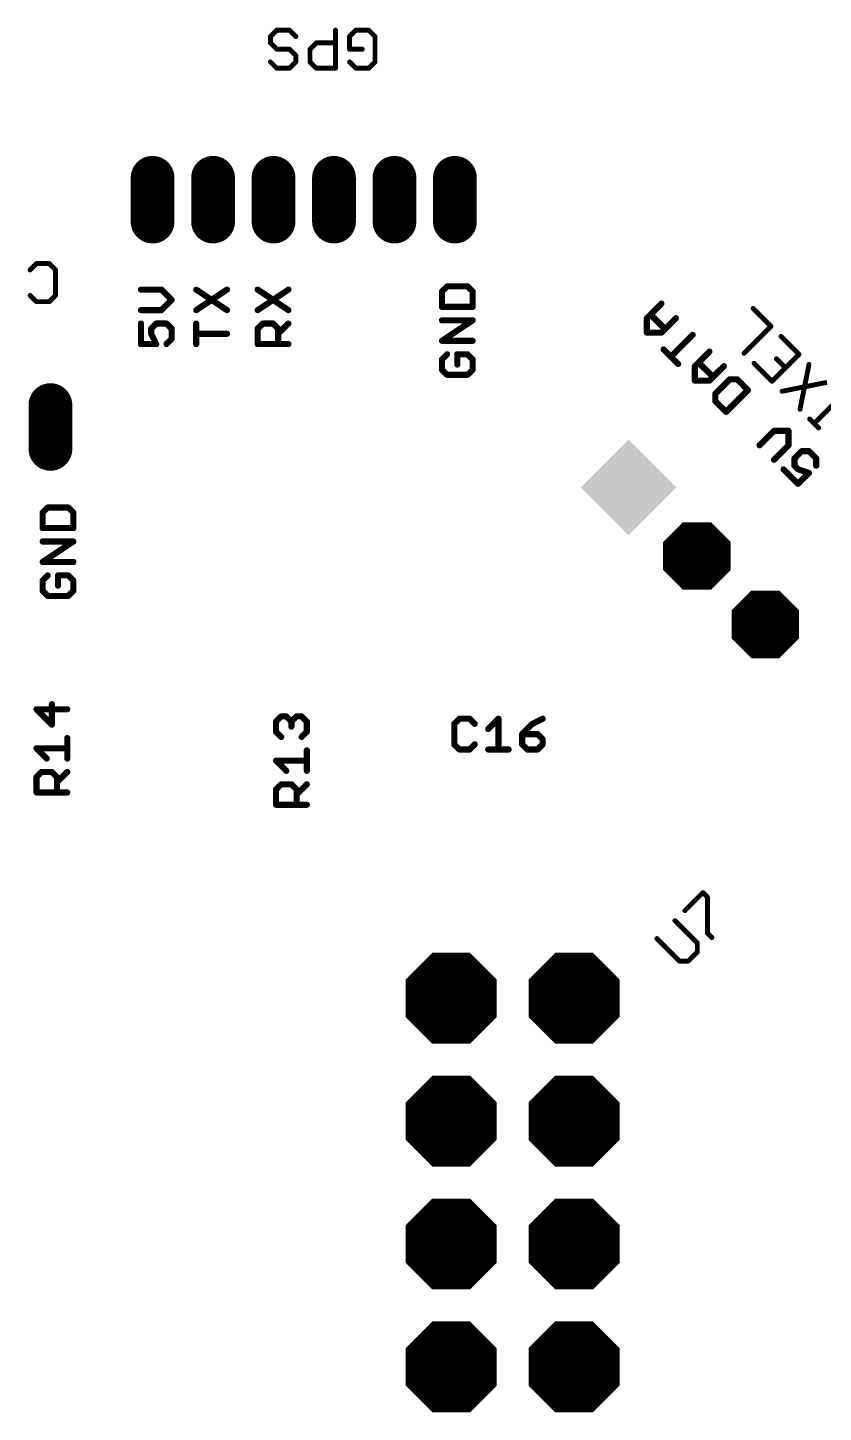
# Model space of a CAD drawing. Extents: x -38.3 to 35.6, y -39 to 39.9.
# Drawn here: x 1.4 to 17.85, y 10.49 to 39.12 of the extents above; entities that cross this region are included whole.
import ezdxf

# ---------------------------------------------------------------- set-up
doc = ezdxf.new("R2010")
doc.units = 0
doc.header["$MEASUREMENT"] = 0
doc.layers.get('0').update_dxf_attribs({"linetype": 'CONTINUOUS'})
doc.layers.add('25', color=253, linetype='CONTINUOUS')

# ---------------------------------------------------------------- blocks, each defined once
blk = doc.blocks.new('SQUAREP')
blk.add_solid([(-0.5, -0.5), (0.5, -0.5), (-0.5, 0.5), (0.5, 0.5)])
blk = doc.blocks.new('OCTAGONP')
at = {"const_width": 0.5}
blk.add_lwpolyline([(-0.25, -0.1036), (-0.25, 0.1036), (-0.1036, 0.25), (0.1036, 0.25), (0.25, 0.1036), (0.25, -0.1036), (0.1036, -0.25), (-0.1036, -0.25), (-0.25, -0.1036), (-0.25, 0.1036)], dxfattribs=at)
blk = doc.blocks.new('LONGP100')
at = {"const_width": 1}
blk.add_lwpolyline([(-0.5, 0), (0.5, 0)], dxfattribs=at)
at = {"const_width": 0.5}
for points in [[(-0.5, 0.25, 1), (-0.5, -0.25)], [(0.5, -0.25, 1), (0.5, 0.25)]]:
    blk.add_lwpolyline(points, format="xyb", dxfattribs=at)

msp = doc.modelspace()

# ---------------------------------------------------------------- linework, layer by layer
at = {"layer": '25'}
for points, const_width in [([(6.4227, 38.9339), (6.554, 39.0652)], 0.1016), ([(6.4227, 38.8025), (6.4227, 38.9339)], 0.1016), ([(6.554, 39.0652), (6.8167, 39.0652)], 0.1016), ([(6.8167, 39.0652), (6.948, 38.9339)], 0.1016), ([(7.7666, 39.0652), (7.7666, 38.2771)], 0.1016), ([(8.1912, 39.0652), (8.0598, 38.9339)], 0.1016), ([(8.0598, 38.9339), (8.0598, 38.6712)], 0.1016), ([(8.4539, 39.0652), (8.1912, 39.0652)], 0.1016), ([(8.5852, 38.9339), (8.4539, 39.0652)], 0.1016), ([(8.5852, 38.4085), (8.5852, 38.9339)], 0.1016), ([(6.554, 38.6712), (6.4227, 38.8025)], 0.1016), ([(6.8167, 38.6712), (6.554, 38.6712)], 0.1016), ([(6.948, 38.5398), (6.8167, 38.6712)], 0.1016), ([(7.2412, 38.6712), (7.3726, 38.8025)], 0.1016), ([(7.2412, 38.4085), (7.2412, 38.6712)], 0.1016), ([(7.3726, 38.8025), (7.7666, 38.8025)], 0.1016), ([(8.0598, 38.6712), (8.3225, 38.6712)], 0.1016), ([(6.4227, 38.4085), (6.554, 38.2771)], 0.1016), ([(6.8167, 38.2771), (6.948, 38.4085)], 0.1016), ([(6.948, 38.4085), (6.948, 38.5398)], 0.1016), ([(7.3726, 38.2771), (7.2412, 38.4085)], 0.1016), ([(8.0598, 38.4085), (8.1912, 38.2771)], 0.1016), ([(8.4539, 38.2771), (8.5852, 38.4085)], 0.1016), ([(6.554, 38.2771), (6.8167, 38.2771)], 0.1016), ([(7.7666, 38.2771), (7.3726, 38.2771)], 0.1016), ([(8.1912, 38.2771), (8.4539, 38.2771)], 0.1016), ([(1.5872, 34.2392), (1.4558, 34.1079)], 0.1016), ([(1.8499, 34.2392), (1.5872, 34.2392)], 0.1016), ([(1.9812, 34.1079), (1.8499, 34.2392)], 0.1016), ([(1.9812, 33.5825), (1.9812, 34.1079)], 0.1016), ([(10.0749, 33.7675), (9.969, 33.6615)], 0.127), ([(10.4986, 33.7675), (10.0749, 33.7675)], 0.127), ([(10.6045, 33.6615), (10.4986, 33.7675)], 0.127), ([(1.4558, 33.5825), (1.5872, 33.4511)], 0.1016), ([(1.5872, 33.4511), (1.8499, 33.4511)], 0.1016), ([(1.8499, 33.4511), (1.9812, 33.5825)], 0.1016), ([(4.1697, 33.7008), (3.746, 33.7008)], 0.127), ([(4.3815, 33.489), (4.1697, 33.7008)], 0.127), ([(4.1697, 33.2771), (4.3815, 33.489)], 0.127), ([(4.889, 33.2771), (5.5245, 33.7008)], 0.127), ([(4.889, 33.7008), (5.5245, 33.2771)], 0.127), ([(6.159, 33.2771), (6.7945, 33.7008)], 0.127), ([(6.159, 33.7008), (6.7945, 33.2771)], 0.127), ([(9.969, 33.6615), (9.969, 33.3438)], 0.127), ([(10.6045, 33.3438), (10.6045, 33.6615)], 0.127), ([(3.746, 33.2771), (4.1697, 33.2771)], 0.127), ([(9.969, 33.3438), (10.6045, 33.3438)], 0.127), ([(14.2056, 33.1114), (14.5052, 33.411)], 0.127), ([(14.5801, 32.8867), (14.2805, 33.1863)], 0.127), ([(16.7703, 32.9418), (16.3988, 33.3133)], 0.1016), ([(3.746, 32.9992), (3.746, 32.5755)], 0.127), ([(3.9578, 32.8933), (4.0637, 32.9992)], 0.127), ([(3.9578, 32.7873), (3.9578, 32.8933)], 0.127), ([(4.0637, 32.9992), (4.2756, 32.9992)], 0.127), ([(4.2756, 32.9992), (4.3815, 32.8933)], 0.127), ([(4.3815, 32.8933), (4.3815, 32.6814)], 0.127), ([(4.889, 32.5755), (4.889, 32.9992)], 0.127), ([(6.159, 32.8933), (6.2649, 32.9992)], 0.127), ([(6.159, 32.5755), (6.159, 32.8933)], 0.127), ([(6.2649, 32.9992), (6.4767, 32.9992)], 0.127), ([(6.4767, 32.9992), (6.5827, 32.8933)], 0.127), ([(6.5827, 32.7873), (6.7945, 32.9992)], 0.127), ([(6.5827, 32.8933), (6.5827, 32.5755)], 0.127), ([(9.969, 32.6421), (10.6045, 33.0658)], 0.127), ([(10.6045, 33.0658), (9.969, 33.0658)], 0.127), ([(14.2056, 32.8118), (14.2056, 33.1114)], 0.127), ([(14.8048, 33.1114), (14.5052, 32.8118)], 0.127), ([(16.2131, 32.3846), (16.7703, 32.9418)], 0.1016), ([(3.746, 32.5755), (4.0637, 32.5755)], 0.127), ([(4.0637, 32.5755), (3.9578, 32.7873)], 0.127), ([(4.3815, 32.6814), (4.2756, 32.5755)], 0.127), ([(5.5245, 32.7873), (4.889, 32.7873)], 0.127), ([(6.7945, 32.5755), (6.159, 32.5755)], 0.127), ([(10.6045, 32.6421), (9.969, 32.6421)], 0.127), ([(14.5052, 32.8118), (14.2056, 32.8118)], 0.127), ([(15.1511, 32.7651), (14.7017, 32.3157)], 0.127), ([(17.3491, 32.363), (16.9776, 32.7345)], 0.1016), ([(10.0749, 32.3642), (9.969, 32.2583)], 0.127), ([(10.4986, 32.3642), (10.2867, 32.3642)], 0.127), ([(10.2867, 32.3642), (10.2867, 32.1523)], 0.127), ([(10.6045, 32.2583), (10.4986, 32.3642)], 0.127), ([(14.8515, 32.1659), (14.5519, 32.4655)], 0.127), ([(15.1979, 32.1191), (15.4975, 32.4187)], 0.127), ([(16.7919, 31.8057), (17.3491, 32.363)], 0.1016), ([(9.969, 32.2583), (9.969, 32.0464)], 0.127), ([(9.969, 32.0464), (10.0749, 31.9405)], 0.127), ([(10.4986, 31.9405), (10.6045, 32.0464)], 0.127), ([(10.6045, 32.0464), (10.6045, 32.2583)], 0.127), ([(15.1979, 31.8195), (15.1979, 32.1191)], 0.127), ([(15.5724, 31.8944), (15.2728, 32.194)], 0.127), ([(15.7971, 32.1191), (15.4975, 31.8195)], 0.127), ([(16.4204, 32.1772), (16.7919, 31.8057)], 0.1016), ([(17.0705, 32.0844), (16.8848, 32.2701)], 0.1016), ([(17.3707, 31.2269), (17.5565, 32.1557)], 0.1016), ([(10.0749, 31.9405), (10.4986, 31.9405)], 0.127), ([(15.4975, 31.8195), (15.1979, 31.8195)], 0.127), ([(15.9187, 31.8477), (15.6191, 31.5481)], 0.127), ([(16.0685, 31.8477), (15.9187, 31.8477)], 0.127), ([(16.2932, 31.623), (16.0685, 31.8477)], 0.127), ([(16.9992, 31.5984), (17.928, 31.7842)], 0.1016), ([(15.6191, 31.5481), (15.6191, 31.3983)], 0.127), ([(15.8438, 31.1736), (16.2932, 31.623)], 0.127), ([(18.221, 31.4912), (17.6637, 30.9339)], 0.1016), ([(15.6191, 31.3983), (15.8438, 31.1736)], 0.127), ([(17.7566, 30.841), (17.5709, 31.0268)], 0.1016), ([(16.8345, 30.7821), (16.5349, 30.4825)], 0.127), ([(17.1341, 30.7821), (16.8345, 30.7821)], 0.127), ([(17.1341, 30.4825), (17.1341, 30.7821)], 0.127), ([(16.8345, 30.1829), (17.1341, 30.4825)], 0.127), ([(17.2557, 30.2111), (17.4055, 30.3609)], 0.127), ([(17.4055, 30.3609), (17.5553, 30.3609)], 0.127), ([(17.5553, 30.3609), (17.7051, 30.2111)], 0.127), ([(17.2557, 30.0613), (17.2557, 30.2111)], 0.127), ([(17.3306, 29.9864), (17.2557, 30.0613)], 0.127), ([(17.7051, 30.2111), (17.7051, 30.0613)], 0.127), ([(17.031, 29.9864), (17.3306, 29.6868)], 0.127), ([(17.5553, 29.9115), (17.3306, 29.9864)], 0.127), ([(17.3306, 29.6868), (17.5553, 29.9115)], 0.127), ([(1.8199, 29.1955), (1.714, 29.0895)], 0.127), ([(2.2436, 29.1955), (1.8199, 29.1955)], 0.127), ([(2.3495, 29.0895), (2.2436, 29.1955)], 0.127), ([(1.714, 29.0895), (1.714, 28.7718)], 0.127), ([(2.3495, 28.7718), (2.3495, 29.0895)], 0.127), ([(1.714, 28.7718), (2.3495, 28.7718)], 0.127), ([(1.714, 28.0701), (2.3495, 28.4938)], 0.127), ([(2.3495, 28.4938), (1.714, 28.4938)], 0.127), ([(2.3495, 28.0701), (1.714, 28.0701)], 0.127), ([(1.8199, 27.7922), (1.714, 27.6863)], 0.127), ([(2.2436, 27.7922), (2.0317, 27.7922)], 0.127), ([(2.0317, 27.7922), (2.0317, 27.5803)], 0.127), ([(2.3495, 27.6863), (2.2436, 27.7922)], 0.127), ([(1.714, 27.6863), (1.714, 27.4744)], 0.127), ([(1.714, 27.4744), (1.8199, 27.3685)], 0.127), ([(2.2436, 27.3685), (2.3495, 27.4744)], 0.127), ([(2.3495, 27.4744), (2.3495, 27.6863)], 0.127), ([(1.8199, 27.3685), (2.2436, 27.3685)], 0.127), ([(1.9047, 24.7078), (1.9047, 25.1315)], 0.127), ([(2.2225, 25.0255), (1.587, 25.0255)], 0.127), ([(1.587, 25.0255), (1.9047, 24.7078)], 0.127), ([(6.54, 24.7715), (6.6459, 24.8775)], 0.127), ([(6.6459, 24.8775), (6.7518, 24.8775)], 0.127), ([(6.7518, 24.8775), (6.8577, 24.7715)], 0.127), ([(6.8577, 24.7715), (6.9637, 24.8775)], 0.127), ([(6.9637, 24.8775), (7.0696, 24.8775)], 0.127), ([(7.0696, 24.8775), (7.1755, 24.7715)], 0.127), ([(6.54, 24.5597), (6.54, 24.7715)], 0.127), ([(6.6459, 24.4538), (6.54, 24.5597)], 0.127), ([(6.8577, 24.7715), (6.8577, 24.6656)], 0.127), ([(7.1755, 24.5597), (7.0696, 24.4538)], 0.127), ([(7.1755, 24.7715), (7.1755, 24.5597)], 0.127), ([(10.3294, 24.829), (10.2235, 24.7231)], 0.127), ([(10.2235, 24.7231), (10.2235, 24.2994)], 0.127), ([(10.5413, 24.829), (10.3294, 24.829)], 0.127), ([(10.6472, 24.7231), (10.5413, 24.829)], 0.127), ([(10.9251, 24.6172), (11.137, 24.829)], 0.127), ([(11.137, 24.829), (11.137, 24.1935)], 0.127), ([(11.8386, 24.7231), (11.6268, 24.5113)], 0.127), ([(12.0505, 24.829), (11.8386, 24.7231)], 0.127), ([(2.2225, 24.0061), (2.2225, 24.4298)], 0.127), ([(10.2235, 24.2994), (10.3294, 24.1935)], 0.127), ([(10.5413, 24.1935), (10.6472, 24.2994)], 0.127), ([(11.6268, 24.5113), (11.6268, 24.2994)], 0.127), ([(11.9445, 24.5113), (11.6268, 24.5113)], 0.127), ([(11.6268, 24.2994), (11.7327, 24.1935)], 0.127), ([(12.0505, 24.4053), (11.9445, 24.5113)], 0.127), ([(11.9445, 24.1935), (12.0505, 24.2994)], 0.127), ([(12.0505, 24.2994), (12.0505, 24.4053)], 0.127), ([(1.7988, 24.0061), (1.587, 24.218)], 0.127), ([(1.587, 24.218), (2.2225, 24.218)], 0.127), ([(7.1755, 23.7521), (7.1755, 24.1758)], 0.127), ([(10.3294, 24.1935), (10.5413, 24.1935)], 0.127), ([(10.9251, 24.1935), (11.3488, 24.1935)], 0.127), ([(11.7327, 24.1935), (11.9445, 24.1935)], 0.127), ([(1.587, 23.6223), (1.6929, 23.7282)], 0.127), ([(1.6929, 23.7282), (1.9047, 23.7282)], 0.127), ([(1.9047, 23.7282), (2.0107, 23.6223)], 0.127), ([(2.0107, 23.5163), (2.2225, 23.7282)], 0.127), ([(6.7518, 23.7521), (6.54, 23.964)], 0.127), ([(6.54, 23.964), (7.1755, 23.964)], 0.127), ([(1.587, 23.3045), (1.587, 23.6223)], 0.127), ([(2.0107, 23.6223), (2.0107, 23.3045)], 0.127), ([(6.54, 23.3683), (6.6459, 23.4742)], 0.127), ([(6.6459, 23.4742), (6.8577, 23.4742)], 0.127), ([(6.8577, 23.4742), (6.9637, 23.3683)], 0.127), ([(6.9637, 23.2623), (7.1755, 23.4742)], 0.127), ([(2.2225, 23.3045), (1.587, 23.3045)], 0.127), ([(6.54, 23.0505), (6.54, 23.3683)], 0.127), ([(6.9637, 23.3683), (6.9637, 23.0505)], 0.127), ([(7.1755, 23.0505), (6.54, 23.0505)], 0.127), ([(14.9918, 20.8629), (15.3633, 21.2344)], 0.1016), ([(15.3633, 21.2344), (15.4562, 21.1415)], 0.1016), ([(15.4562, 21.1415), (15.4562, 20.3985)], 0.1016), ([(15.2489, 20.1912), (14.7845, 20.6555)], 0.1016), ([(14.413, 20.284), (14.8774, 19.8197)], 0.1016), ([(15.4562, 20.3985), (15.5491, 20.3056)], 0.1016), ([(15.0631, 19.8197), (15.2489, 20.0054)], 0.1016), ([(15.2489, 20.0054), (15.2489, 20.1912)], 0.1016), ([(14.8774, 19.8197), (15.0631, 19.8197)], 0.1016)]:
    msp.add_lwpolyline(points, dxfattribs=dict(at, const_width=const_width))
for points, const_width in [([(6.4481, 38.9339, 1), (6.3973, 38.9339)], 0.0508), ([(6.4047, 38.9518, 1), (6.4406, 38.9159)], 0.0508), ([(6.554, 39.0906, 1), (6.554, 39.0398)], 0.0508), ([(6.572, 39.0472, 1), (6.536, 39.0832)], 0.0508), ([(6.8347, 39.0832, 1), (6.7987, 39.0472)], 0.0508), ([(6.8167, 39.0398, 1), (6.8167, 39.0906)], 0.0508), ([(6.9301, 38.9159, 1), (6.966, 38.9518)], 0.0508), ([(7.792, 39.0652, 1), (7.7412, 39.0652)], 0.0508), ([(8.0852, 38.9339, 1), (8.0344, 38.9339)], 0.0508), ([(8.0419, 38.9518, 1), (8.0778, 38.9159)], 0.0508), ([(8.1912, 39.0906, 1), (8.1912, 39.0398)], 0.0508), ([(8.2091, 39.0472, 1), (8.1732, 39.0832)], 0.0508), ([(8.4718, 39.0832, 1), (8.4359, 39.0472)], 0.0508), ([(8.4539, 39.0398, 1), (8.4539, 39.0906)], 0.0508), ([(8.6106, 38.9339, 1), (8.5598, 38.9339)], 0.0508), ([(8.5672, 38.9159, 1), (8.6032, 38.9518)], 0.0508), ([(6.4406, 38.8205, 1), (6.4047, 38.7845)], 0.0508), ([(6.3973, 38.8025, 1), (6.4481, 38.8025)], 0.0508), ([(6.554, 38.6966, 1), (6.554, 38.6458)], 0.0508), ([(6.536, 38.6532, 1), (6.572, 38.6891)], 0.0508), ([(6.8347, 38.6891, 1), (6.7987, 38.6532)], 0.0508), ([(6.8167, 38.6458, 1), (6.8167, 38.6966)], 0.0508), ([(7.2666, 38.6712, 1), (7.2158, 38.6712)], 0.0508), ([(7.2233, 38.6891, 1), (7.2592, 38.6532)], 0.0508), ([(7.3726, 38.8279, 1), (7.3726, 38.7771)], 0.0508), ([(7.3905, 38.7845, 1), (7.3546, 38.8205)], 0.0508), ([(7.7666, 38.7771, 1), (7.7666, 38.8279)], 0.0508), ([(8.0598, 38.6966, 1), (8.0598, 38.6458)], 0.0508), ([(8.0344, 38.6712, 1), (8.0852, 38.6712)], 0.0508), ([(8.3225, 38.6458, 1), (8.3225, 38.6966)], 0.0508), ([(6.4406, 38.4264, 1), (6.4047, 38.3905)], 0.0508), ([(6.9734, 38.5398, 1), (6.9226, 38.5398)], 0.0508), ([(6.9226, 38.4085, 1), (6.9734, 38.4085)], 0.0508), ([(6.9301, 38.5219, 1), (6.966, 38.5578)], 0.0508), ([(6.966, 38.3905, 1), (6.9301, 38.4264)], 0.0508), ([(7.2158, 38.4085, 1), (7.2666, 38.4085)], 0.0508), ([(7.2592, 38.4264, 1), (7.2233, 38.3905)], 0.0508), ([(8.0778, 38.4264, 1), (8.0419, 38.3905)], 0.0508), ([(8.5598, 38.4085, 1), (8.6106, 38.4085)], 0.0508), ([(8.6032, 38.3905, 1), (8.5672, 38.4264)], 0.0508), ([(6.554, 38.3025, 1), (6.554, 38.2517)], 0.0508), ([(6.536, 38.2592, 1), (6.572, 38.2951)], 0.0508), ([(6.7987, 38.2951, 1), (6.8347, 38.2592)], 0.0508), ([(6.8167, 38.2517, 1), (6.8167, 38.3025)], 0.0508), ([(7.3726, 38.3025, 1), (7.3726, 38.2517)], 0.0508), ([(7.3546, 38.2592, 1), (7.3905, 38.2951)], 0.0508), ([(7.7412, 38.2771, 1), (7.792, 38.2771)], 0.0508), ([(7.7666, 38.2517, 1), (7.7666, 38.3025)], 0.0508), ([(8.1912, 38.3025, 1), (8.1912, 38.2517)], 0.0508), ([(8.1732, 38.2592, 1), (8.2091, 38.2951)], 0.0508), ([(8.4359, 38.2951, 1), (8.4718, 38.2592)], 0.0508), ([(8.4539, 38.2517, 1), (8.4539, 38.3025)], 0.0508), ([(1.4379, 34.1258, 1), (1.4738, 34.0899)], 0.0508), ([(1.5872, 34.2646, 1), (1.5872, 34.2138)], 0.0508), ([(1.6051, 34.2212, 1), (1.5692, 34.2572)], 0.0508), ([(1.8678, 34.2572, 1), (1.8319, 34.2212)], 0.0508), ([(1.8499, 34.2138, 1), (1.8499, 34.2646)], 0.0508), ([(2.0066, 34.1079, 1), (1.9558, 34.1079)], 0.0508), ([(1.9632, 34.0899, 1), (1.9992, 34.1258)], 0.0508), ([(10.0749, 33.7992, 1), (10.0749, 33.7357)], 0.0635), ([(10.0973, 33.745, 1), (10.0524, 33.7899)], 0.0635), ([(10.521, 33.7899, 1), (10.4761, 33.745)], 0.0635), ([(10.4986, 33.7357, 1), (10.4986, 33.7992)], 0.0635), ([(1.4738, 33.6004, 1), (1.4379, 33.5645)], 0.0508), ([(1.5872, 33.4765, 1), (1.5872, 33.4257)], 0.0508), ([(1.5692, 33.4332, 1), (1.6051, 33.4691)], 0.0508), ([(1.8319, 33.4691, 1), (1.8678, 33.4332)], 0.0508), ([(1.8499, 33.4257, 1), (1.8499, 33.4765)], 0.0508), ([(1.9558, 33.5825, 1), (2.0066, 33.5825)], 0.0508), ([(1.9992, 33.5645, 1), (1.9632, 33.6004)], 0.0508), ([(3.746, 33.7326, 1), (3.746, 33.6691)], 0.0635), ([(4.1921, 33.7233, 1), (4.1472, 33.6784)], 0.0635), ([(4.1697, 33.6691, 1), (4.1697, 33.7326)], 0.0635), ([(4.404, 33.4665, 1), (4.359, 33.5114)], 0.0635), ([(4.359, 33.4665, 1), (4.404, 33.5114)], 0.0635), ([(4.9066, 33.7272, 1), (4.8713, 33.6744)], 0.0635), ([(5.5421, 33.6744, 1), (5.5069, 33.7272)], 0.0635), ([(6.1766, 33.7272, 1), (6.1413, 33.6744)], 0.0635), ([(6.8121, 33.6744, 1), (6.7769, 33.7272)], 0.0635), ([(10.0007, 33.6615, 1), (9.9372, 33.6615)], 0.0635), ([(9.9465, 33.684, 1), (9.9914, 33.6391)], 0.0635), ([(10.6363, 33.6615, 1), (10.5727, 33.6615)], 0.0635), ([(10.582, 33.6391, 1), (10.627, 33.684)], 0.0635), ([(3.746, 33.3089, 1), (3.746, 33.2454)], 0.0635), ([(4.1472, 33.2996, 1), (4.1921, 33.2547)], 0.0635), ([(4.1697, 33.2454, 1), (4.1697, 33.3089)], 0.0635), ([(4.8713, 33.3036, 1), (4.9066, 33.2507)], 0.0635), ([(5.5069, 33.2507, 1), (5.5421, 33.3036)], 0.0635), ([(6.1413, 33.3036, 1), (6.1766, 33.2507)], 0.0635), ([(6.7769, 33.2507, 1), (6.8121, 33.3036)], 0.0635), ([(9.9372, 33.3438, 1), (10.0007, 33.3438)], 0.0635), ([(9.969, 33.3755, 1), (9.969, 33.312)], 0.0635), ([(10.5727, 33.3438, 1), (10.6363, 33.3438)], 0.0635), ([(10.6045, 33.312, 1), (10.6045, 33.3755)], 0.0635), ([(14.3029, 33.2087, 1), (14.258, 33.1638)], 0.0635), ([(14.5276, 33.3885, 1), (14.4827, 33.4334)], 0.0635), ([(16.4168, 33.3313, 1), (16.3809, 33.2953)], 0.0508), ([(3.7777, 32.9992, 1), (3.7142, 32.9992)], 0.0635), ([(3.9896, 32.8933, 1), (3.9261, 32.8933)], 0.0635), ([(3.9354, 32.9157, 1), (3.9803, 32.8708)], 0.0635), ([(4.0637, 33.0309, 1), (4.0637, 32.9674)], 0.0635), ([(4.0862, 32.9767, 1), (4.0413, 33.0216)], 0.0635), ([(4.298, 33.0216, 1), (4.2531, 32.9767)], 0.0635), ([(4.2756, 32.9674, 1), (4.2756, 33.0309)], 0.0635), ([(4.4132, 32.8933, 1), (4.3498, 32.8933)], 0.0635), ([(4.359, 32.8708, 1), (4.404, 32.9157)], 0.0635), ([(4.9207, 32.9992, 1), (4.8572, 32.9992)], 0.0635), ([(6.1907, 32.8933, 1), (6.1272, 32.8933)], 0.0635), ([(6.1365, 32.9157, 1), (6.1814, 32.8708)], 0.0635), ([(6.2649, 33.0309, 1), (6.2649, 32.9674)], 0.0635), ([(6.2873, 32.9767, 1), (6.2424, 33.0216)], 0.0635), ([(6.4992, 33.0216, 1), (6.4543, 32.9767)], 0.0635), ([(6.4767, 32.9674, 1), (6.4767, 33.0309)], 0.0635), ([(6.6144, 32.8933, 1), (6.5509, 32.8933)], 0.0635), ([(6.5602, 32.8708, 1), (6.6051, 32.9157)], 0.0635), ([(6.817, 32.9767, 1), (6.772, 33.0216)], 0.0635), ([(9.969, 33.0976, 1), (9.969, 33.0341)], 0.0635), ([(10.6221, 33.0394, 1), (10.5869, 33.0922)], 0.0635), ([(10.6045, 33.0341, 1), (10.6045, 33.0976)], 0.0635), ([(14.2373, 33.1114, 1), (14.1738, 33.1114)], 0.0635), ([(14.1831, 33.1338, 1), (14.228, 33.0889)], 0.0635), ([(14.5576, 32.8642, 1), (14.6025, 32.9091)], 0.0635), ([(14.8272, 33.0889, 1), (14.7823, 33.1338)], 0.0635), ([(16.7883, 32.9238, 1), (16.7524, 32.9598)], 0.0508), ([(16.7524, 32.9238, 1), (16.7883, 32.9598)], 0.0508), ([(3.746, 32.6073, 1), (3.746, 32.5437)], 0.0635), ([(3.9862, 32.8015, 1), (3.9294, 32.7731)], 0.0635), ([(3.9261, 32.7873, 1), (3.9896, 32.7873)], 0.0635), ([(4.0637, 32.5437, 1), (4.0637, 32.6073)], 0.0635), ([(4.3498, 32.6814, 1), (4.4132, 32.6814)], 0.0635), ([(4.404, 32.659, 1), (4.359, 32.7039)], 0.0635), ([(4.889, 32.8191, 1), (4.889, 32.7556)], 0.0635), ([(5.5245, 32.7556, 1), (5.5245, 32.8191)], 0.0635), ([(6.159, 32.6073, 1), (6.159, 32.5437)], 0.0635), ([(6.5602, 32.8098, 1), (6.6051, 32.7649)], 0.0635), ([(6.7945, 32.5437, 1), (6.7945, 32.6073)], 0.0635), ([(9.9513, 32.6686, 1), (9.9866, 32.6157)], 0.0635), ([(9.969, 32.6739, 1), (9.969, 32.6104)], 0.0635), ([(10.6045, 32.6104, 1), (10.6045, 32.6739)], 0.0635), ([(14.1738, 32.8118, 1), (14.2373, 32.8118)], 0.0635), ([(14.2056, 32.8435, 1), (14.2056, 32.78)], 0.0635), ([(14.4827, 32.8342, 1), (14.5276, 32.7893)], 0.0635), ([(14.5052, 32.78, 1), (14.5052, 32.8435)], 0.0635), ([(15.1736, 32.7426, 1), (15.1287, 32.7875)], 0.0635), ([(16.9956, 32.7524, 1), (16.9597, 32.7165)], 0.0508), ([(3.7142, 32.5755, 1), (3.7777, 32.5755)], 0.0635), ([(4.0353, 32.5613, 1), (4.0921, 32.5897)], 0.0635), ([(4.2531, 32.598, 1), (4.298, 32.553)], 0.0635), ([(4.8572, 32.5755, 1), (4.9207, 32.5755)], 0.0635), ([(6.1272, 32.5755, 1), (6.1907, 32.5755)], 0.0635), ([(6.5509, 32.5755, 1), (6.6144, 32.5755)], 0.0635), ([(10.0973, 32.3417, 1), (10.0524, 32.3866)], 0.0635), ([(10.2867, 32.3959, 1), (10.2867, 32.3324)], 0.0635), ([(10.3185, 32.3642, 1), (10.255, 32.3642)], 0.0635), ([(10.521, 32.3866, 1), (10.4761, 32.3417)], 0.0635), ([(10.4986, 32.3324, 1), (10.4986, 32.3959)], 0.0635), ([(14.5744, 32.4879, 1), (14.5295, 32.443)], 0.0635), ([(14.6793, 32.3381, 1), (14.7242, 32.2932)], 0.0635), ([(15.5199, 32.3963, 1), (15.475, 32.4412)], 0.0635), ([(16.1951, 32.4025, 1), (16.231, 32.3666)], 0.0508), ([(17.3671, 32.345, 1), (17.3312, 32.3809)], 0.0508), ([(17.3312, 32.345, 1), (17.3671, 32.3809)], 0.0508), ([(10.0007, 32.2583, 1), (9.9372, 32.2583)], 0.0635), ([(9.9372, 32.0464, 1), (10.0007, 32.0464)], 0.0635), ([(9.9465, 32.2807, 1), (9.9914, 32.2358)], 0.0635), ([(9.9914, 32.0689, 1), (9.9465, 32.024)], 0.0635), ([(10.255, 32.1523, 1), (10.3185, 32.1523)], 0.0635), ([(10.6363, 32.2583, 1), (10.5727, 32.2583)], 0.0635), ([(10.5727, 32.0464, 1), (10.6363, 32.0464)], 0.0635), ([(10.582, 32.2358, 1), (10.627, 32.2807)], 0.0635), ([(10.627, 32.024, 1), (10.582, 32.0689)], 0.0635), ([(14.8291, 32.1434, 1), (14.874, 32.1883)], 0.0635), ([(15.2296, 32.1191, 1), (15.1661, 32.1191)], 0.0635), ([(15.1754, 32.1416, 1), (15.2203, 32.0967)], 0.0635), ([(15.2952, 32.2165, 1), (15.2503, 32.1716)], 0.0635), ([(15.8195, 32.0967, 1), (15.7746, 32.1416)], 0.0635), ([(16.4384, 32.1952, 1), (16.4024, 32.1593)], 0.0508), ([(16.9027, 32.2881, 1), (16.8668, 32.2522)], 0.0508), ([(17.0526, 32.0664, 1), (17.0885, 32.1023)], 0.0508), ([(17.5814, 32.1507, 1), (17.5316, 32.1606)], 0.0508), ([(10.0749, 31.9722, 1), (10.0749, 31.9088)], 0.0635), ([(10.0524, 31.918, 1), (10.0973, 31.963)], 0.0635), ([(10.4761, 31.963, 1), (10.521, 31.918)], 0.0635), ([(10.4986, 31.9088, 1), (10.4986, 31.9722)], 0.0635), ([(15.1979, 31.8513, 1), (15.1979, 31.7878)], 0.0635), ([(15.1661, 31.8195, 1), (15.2296, 31.8195)], 0.0635), ([(15.475, 31.842, 1), (15.5199, 31.7971)], 0.0635), ([(15.4975, 31.7878, 1), (15.4975, 31.8513)], 0.0635), ([(15.5499, 31.872, 1), (15.5948, 31.9169)], 0.0635), ([(15.9187, 31.8794, 1), (15.9187, 31.8159)], 0.0635), ([(15.9411, 31.8252, 1), (15.8962, 31.8701)], 0.0635), ([(16.0909, 31.8701, 1), (16.046, 31.8252)], 0.0635), ([(16.0685, 31.8159, 1), (16.0685, 31.8794)], 0.0635), ([(16.7739, 31.8237, 1), (16.8099, 31.7878)], 0.0508), ([(16.7739, 31.7878, 1), (16.8099, 31.8237)], 0.0508), ([(15.5966, 31.5705, 1), (15.6416, 31.5256)], 0.0635), ([(15.6509, 31.5481, 1), (15.5874, 31.5481)], 0.0635), ([(16.3156, 31.6005, 1), (16.2707, 31.6454)], 0.0635), ([(16.2707, 31.6005, 1), (16.3156, 31.6454)], 0.0635), ([(16.9942, 31.6233, 1), (17.0042, 31.5735)], 0.0508), ([(15.6416, 31.4207, 1), (15.5966, 31.3758)], 0.0635), ([(15.5874, 31.3983, 1), (15.6509, 31.3983)], 0.0635), ([(15.8213, 31.1961, 1), (15.8662, 31.1511)], 0.0635), ([(15.8213, 31.1511, 1), (15.8662, 31.1961)], 0.0635), ([(17.3458, 31.2319, 1), (17.3956, 31.2219)], 0.0508), ([(17.5888, 31.0447, 1), (17.5529, 31.0088)], 0.0508), ([(17.6458, 30.9519, 1), (17.6817, 30.9159)], 0.0508), ([(16.8345, 30.8139, 1), (16.8345, 30.7504)], 0.0635), ([(16.8569, 30.7597, 1), (16.812, 30.8046)], 0.0635), ([(17.1658, 30.7821, 1), (17.1023, 30.7821)], 0.0635), ([(17.1341, 30.7504, 1), (17.1341, 30.8139)], 0.0635), ([(17.7386, 30.8231, 1), (17.7746, 30.859)], 0.0508), ([(16.5124, 30.505, 1), (16.5573, 30.4601)], 0.0635), ([(17.1023, 30.4825, 1), (17.1658, 30.4825)], 0.0635), ([(17.1565, 30.4601, 1), (17.1116, 30.505)], 0.0635), ([(17.4055, 30.3926, 1), (17.4055, 30.3291)], 0.0635), ([(17.4279, 30.3384, 1), (17.383, 30.3833)], 0.0635), ([(17.5777, 30.3833, 1), (17.5328, 30.3384)], 0.0635), ([(17.5553, 30.3291, 1), (17.5553, 30.3926)], 0.0635), ([(16.812, 30.2054, 1), (16.8569, 30.1605)], 0.0635), ([(17.2874, 30.2111, 1), (17.224, 30.2111)], 0.0635), ([(17.2332, 30.2335, 1), (17.2782, 30.1886)], 0.0635), ([(17.2782, 30.0837, 1), (17.2332, 30.0388)], 0.0635), ([(17.224, 30.0613, 1), (17.2874, 30.0613)], 0.0635), ([(17.7368, 30.2111, 1), (17.6733, 30.2111)], 0.0635), ([(17.6733, 30.0613, 1), (17.7368, 30.0613)], 0.0635), ([(17.6826, 30.1886, 1), (17.7275, 30.2335)], 0.0635), ([(17.0535, 30.0088, 1), (17.0085, 29.9639)], 0.0635), ([(17.3406, 30.0165, 1), (17.3206, 29.9563)], 0.0635), ([(17.3081, 29.9639, 1), (17.353, 30.0088)], 0.0635), ([(17.5777, 29.889, 1), (17.5328, 29.9339)], 0.0635), ([(17.5453, 29.8814, 1), (17.5653, 29.9416)], 0.0635), ([(17.3081, 29.7092, 1), (17.353, 29.6643)], 0.0635), ([(17.3081, 29.6643, 1), (17.353, 29.7092)], 0.0635), ([(1.8199, 29.2272, 1), (1.8199, 29.1637)], 0.0635), ([(1.8423, 29.173, 1), (1.7974, 29.2179)], 0.0635), ([(2.266, 29.2179, 1), (2.2211, 29.173)], 0.0635), ([(2.2436, 29.1637, 1), (2.2436, 29.2272)], 0.0635), ([(1.7457, 29.0895, 1), (1.6822, 29.0895)], 0.0635), ([(1.6915, 29.112, 1), (1.7364, 29.0671)], 0.0635), ([(2.3813, 29.0895, 1), (2.3177, 29.0895)], 0.0635), ([(2.327, 29.0671, 1), (2.372, 29.112)], 0.0635), ([(1.6822, 28.7718, 1), (1.7457, 28.7718)], 0.0635), ([(1.714, 28.8035, 1), (1.714, 28.74)], 0.0635), ([(2.3177, 28.7718, 1), (2.3813, 28.7718)], 0.0635), ([(2.3495, 28.74, 1), (2.3495, 28.8035)], 0.0635), ([(1.714, 28.5256, 1), (1.714, 28.4621)], 0.0635), ([(2.3671, 28.4674, 1), (2.3319, 28.5202)], 0.0635), ([(2.3495, 28.4621, 1), (2.3495, 28.5256)], 0.0635), ([(1.6963, 28.0966, 1), (1.7316, 28.0437)], 0.0635), ([(1.714, 28.1019, 1), (1.714, 28.0384)], 0.0635), ([(2.3495, 28.0384, 1), (2.3495, 28.1019)], 0.0635), ([(1.8423, 27.7697, 1), (1.7974, 27.8146)], 0.0635), ([(2.0635, 27.7922, 1), (2, 27.7922)], 0.0635), ([(2.0317, 27.8239, 1), (2.0317, 27.7604)], 0.0635), ([(2.266, 27.8146, 1), (2.2211, 27.7697)], 0.0635), ([(2.2436, 27.7604, 1), (2.2436, 27.8239)], 0.0635), ([(1.7457, 27.6863, 1), (1.6822, 27.6863)], 0.0635), ([(1.6822, 27.4744, 1), (1.7457, 27.4744)], 0.0635), ([(1.6915, 27.7087, 1), (1.7364, 27.6638)], 0.0635), ([(1.7364, 27.4969, 1), (1.6915, 27.452)], 0.0635), ([(2, 27.5803, 1), (2.0635, 27.5803)], 0.0635), ([(2.3813, 27.6863, 1), (2.3177, 27.6863)], 0.0635), ([(2.3177, 27.4744, 1), (2.3813, 27.4744)], 0.0635), ([(2.327, 27.6638, 1), (2.372, 27.7087)], 0.0635), ([(2.372, 27.452, 1), (2.327, 27.4969)], 0.0635), ([(1.8199, 27.4002, 1), (1.8199, 27.3368)], 0.0635), ([(1.7974, 27.346, 1), (1.8423, 27.391)], 0.0635), ([(2.2211, 27.391, 1), (2.266, 27.346)], 0.0635), ([(2.2436, 27.3368, 1), (2.2436, 27.4002)], 0.0635), ([(1.9365, 25.1315, 1), (1.873, 25.1315)], 0.0635), ([(1.587, 25.0573, 1), (1.587, 24.9938)], 0.0635), ([(1.6094, 25.048, 1), (1.5645, 25.0031)], 0.0635), ([(2.2225, 24.9938, 1), (2.2225, 25.0573)], 0.0635), ([(6.6459, 24.9092, 1), (6.6459, 24.8457)], 0.0635), ([(6.6683, 24.855, 1), (6.6234, 24.8999)], 0.0635), ([(6.7743, 24.8999, 1), (6.7294, 24.855)], 0.0635), ([(6.7518, 24.8457, 1), (6.7518, 24.9092)], 0.0635), ([(6.9637, 24.9092, 1), (6.9637, 24.8457)], 0.0635), ([(6.9861, 24.855, 1), (6.9412, 24.8999)], 0.0635), ([(7.092, 24.8999, 1), (7.0471, 24.855)], 0.0635), ([(7.0696, 24.8457, 1), (7.0696, 24.9092)], 0.0635), ([(1.873, 24.7078, 1), (1.9365, 24.7078)], 0.0635), ([(1.8823, 24.6853, 1), (1.9272, 24.7302)], 0.0635), ([(6.5717, 24.7715, 1), (6.5082, 24.7715)], 0.0635), ([(6.5175, 24.794, 1), (6.5624, 24.7491)], 0.0635), ([(6.5624, 24.5821, 1), (6.5175, 24.5372)], 0.0635), ([(6.8895, 24.7715, 1), (6.826, 24.7715)], 0.0635), ([(6.826, 24.6656, 1), (6.8895, 24.6656)], 0.0635), ([(6.8353, 24.794, 1), (6.8802, 24.7491)], 0.0635), ([(6.8353, 24.7491, 1), (6.8802, 24.794)], 0.0635), ([(7.2073, 24.7715, 1), (7.1438, 24.7715)], 0.0635), ([(7.153, 24.7491, 1), (7.198, 24.794)], 0.0635), ([(7.198, 24.5372, 1), (7.153, 24.5821)], 0.0635), ([(10.2553, 24.7231, 1), (10.1918, 24.7231)], 0.0635), ([(10.201, 24.7456, 1), (10.246, 24.7007)], 0.0635), ([(10.3294, 24.8608, 1), (10.3294, 24.7973)], 0.0635), ([(10.3519, 24.8066, 1), (10.307, 24.8515)], 0.0635), ([(10.5637, 24.8515, 1), (10.5188, 24.8066)], 0.0635), ([(10.5413, 24.7973, 1), (10.5413, 24.8608)], 0.0635), ([(10.6247, 24.7007, 1), (10.6696, 24.7456)], 0.0635), ([(10.9027, 24.6396, 1), (10.9476, 24.5947)], 0.0635), ([(11.1687, 24.829, 1), (11.1052, 24.829)], 0.0635), ([(11.1594, 24.8066, 1), (11.1145, 24.8515)], 0.0635), ([(11.8244, 24.7515, 1), (11.8528, 24.6947)], 0.0635), ([(11.8611, 24.7007, 1), (11.8162, 24.7456)], 0.0635), ([(12.0647, 24.8006, 1), (12.0363, 24.8574)], 0.0635), ([(2.2543, 24.4298, 1), (2.1907, 24.4298)], 0.0635), ([(6.5082, 24.5597, 1), (6.5717, 24.5597)], 0.0635), ([(6.6234, 24.4313, 1), (6.6683, 24.4762)], 0.0635), ([(7.0471, 24.4762, 1), (7.092, 24.4313)], 0.0635), ([(7.1438, 24.5597, 1), (7.2073, 24.5597)], 0.0635), ([(10.246, 24.3219, 1), (10.201, 24.277)], 0.0635), ([(10.6696, 24.277, 1), (10.6247, 24.3219)], 0.0635), ([(11.6585, 24.5113, 1), (11.595, 24.5113)], 0.0635), ([(11.6268, 24.543, 1), (11.6268, 24.4795)], 0.0635), ([(11.6043, 24.5337, 1), (11.6492, 24.4888)], 0.0635), ([(11.6492, 24.3219, 1), (11.6043, 24.277)], 0.0635), ([(11.967, 24.5337, 1), (11.9221, 24.4888)], 0.0635), ([(11.9445, 24.4795, 1), (11.9445, 24.543)], 0.0635), ([(12.0822, 24.4053, 1), (12.0187, 24.4053)], 0.0635), ([(12.028, 24.3829, 1), (12.0729, 24.4278)], 0.0635), ([(12.0729, 24.277, 1), (12.028, 24.3219)], 0.0635), ([(1.587, 24.2497, 1), (1.587, 24.1862)], 0.0635), ([(1.6094, 24.2404, 1), (1.5645, 24.1955)], 0.0635), ([(1.7764, 23.9837, 1), (1.8213, 24.0286)], 0.0635), ([(2.2225, 24.1862, 1), (2.2225, 24.2497)], 0.0635), ([(7.2073, 24.1758, 1), (7.1438, 24.1758)], 0.0635), ([(10.1918, 24.2994, 1), (10.2553, 24.2994)], 0.0635), ([(10.3294, 24.2252, 1), (10.3294, 24.1618)], 0.0635), ([(10.307, 24.171, 1), (10.3519, 24.216)], 0.0635), ([(10.5188, 24.216, 1), (10.5637, 24.171)], 0.0635), ([(10.5413, 24.1618, 1), (10.5413, 24.2252)], 0.0635), ([(10.9251, 24.2252, 1), (10.9251, 24.1618)], 0.0635), ([(11.1052, 24.1935, 1), (11.1687, 24.1935)], 0.0635), ([(11.3488, 24.1618, 1), (11.3488, 24.2252)], 0.0635), ([(11.595, 24.2994, 1), (11.6585, 24.2994)], 0.0635), ([(11.7327, 24.2252, 1), (11.7327, 24.1618)], 0.0635), ([(11.7102, 24.171, 1), (11.7551, 24.216)], 0.0635), ([(11.9221, 24.216, 1), (11.967, 24.171)], 0.0635), ([(11.9445, 24.1618, 1), (11.9445, 24.2252)], 0.0635), ([(12.0187, 24.2994, 1), (12.0822, 24.2994)], 0.0635), ([(1.6929, 23.7599, 1), (1.6929, 23.6964)], 0.0635), ([(1.7153, 23.7057, 1), (1.6704, 23.7506)], 0.0635), ([(1.9272, 23.7506, 1), (1.8823, 23.7057)], 0.0635), ([(1.9047, 23.6964, 1), (1.9047, 23.7599)], 0.0635), ([(2.1907, 24.0061, 1), (2.2543, 24.0061)], 0.0635), ([(2.245, 23.7057, 1), (2.2, 23.7506)], 0.0635), ([(6.5624, 23.9864, 1), (6.5175, 23.9415)], 0.0635), ([(6.54, 23.9957, 1), (6.54, 23.9322)], 0.0635), ([(6.7294, 23.7297, 1), (6.7743, 23.7746)], 0.0635), ([(7.1438, 23.7521, 1), (7.2073, 23.7521)], 0.0635), ([(7.1755, 23.9322, 1), (7.1755, 23.9957)], 0.0635), ([(1.6187, 23.6223, 1), (1.5552, 23.6223)], 0.0635), ([(1.5645, 23.6447, 1), (1.6094, 23.5998)], 0.0635), ([(2.0424, 23.6223, 1), (1.9789, 23.6223)], 0.0635), ([(1.9882, 23.5388, 1), (2.0331, 23.4939)], 0.0635), ([(1.9882, 23.5998, 1), (2.0331, 23.6447)], 0.0635), ([(6.6459, 23.5059, 1), (6.6459, 23.4424)], 0.0635), ([(6.6683, 23.4517, 1), (6.6234, 23.4966)], 0.0635), ([(6.8802, 23.4966, 1), (6.8353, 23.4517)], 0.0635), ([(6.8577, 23.4424, 1), (6.8577, 23.5059)], 0.0635), ([(7.198, 23.4517, 1), (7.153, 23.4966)], 0.0635), ([(1.5552, 23.3045, 1), (1.6187, 23.3045)], 0.0635), ([(1.587, 23.3362, 1), (1.587, 23.2728)], 0.0635), ([(1.9789, 23.3045, 1), (2.0424, 23.3045)], 0.0635), ([(2.2225, 23.2728, 1), (2.2225, 23.3362)], 0.0635), ([(6.5717, 23.3683, 1), (6.5082, 23.3683)], 0.0635), ([(6.5175, 23.3907, 1), (6.5624, 23.3458)], 0.0635), ([(6.9954, 23.3683, 1), (6.9319, 23.3683)], 0.0635), ([(6.9412, 23.2848, 1), (6.9861, 23.2399)], 0.0635), ([(6.9412, 23.3458, 1), (6.9861, 23.3907)], 0.0635), ([(6.54, 23.0822, 1), (6.54, 23.0188)], 0.0635), ([(6.5082, 23.0505, 1), (6.5717, 23.0505)], 0.0635), ([(6.9319, 23.0505, 1), (6.9954, 23.0505)], 0.0635), ([(7.1755, 23.0188, 1), (7.1755, 23.0822)], 0.0635), ([(15.3813, 21.2523, 1), (15.3454, 21.2164)], 0.0508), ([(15.3813, 21.2164, 1), (15.3454, 21.2523)], 0.0508), ([(15.4816, 21.1415, 1), (15.4308, 21.1415)], 0.0508), ([(15.4382, 21.1235, 1), (15.4742, 21.1594)], 0.0508), ([(14.9739, 20.8808, 1), (15.0098, 20.8449)], 0.0508), ([(14.8025, 20.6735, 1), (14.7665, 20.6376)], 0.0508), ([(14.431, 20.302, 1), (14.395, 20.2661)], 0.0508), ([(15.4742, 20.4164, 1), (15.4382, 20.3805)], 0.0508), ([(15.4308, 20.3985, 1), (15.4816, 20.3985)], 0.0508), ([(15.5311, 20.2876, 1), (15.567, 20.3236)], 0.0508), ([(15.2743, 20.1912, 1), (15.2235, 20.1912)], 0.0508), ([(15.2309, 20.1732, 1), (15.2668, 20.2091)], 0.0508), ([(15.2668, 19.9874, 1), (15.2309, 20.0234)], 0.0508), ([(14.8774, 19.8451, 1), (14.8774, 19.7943)], 0.0508), ([(14.8594, 19.8017, 1), (14.8953, 19.8376)], 0.0508), ([(15.0452, 19.8376, 1), (15.0811, 19.8017)], 0.0508), ([(15.0631, 19.7943, 1), (15.0631, 19.8451)], 0.0508), ([(15.2235, 20.0054, 1), (15.2743, 20.0054)], 0.0508)]:
    msp.add_lwpolyline(points, format="xyb", dxfattribs=dict(at, const_width=const_width))

# ---------------------------------------------------------------- block references
for name, p, xscale, yscale, rotation in [('LONGP100', (3.987, 35.56), 0.9048, 0.9048, 270), ('LONGP100', (3.987, 35.56), 0.9048, 0.9048, 270), ('LONGP100', (5.237, 35.56), 0.9048, 0.9048, 270), ('LONGP100', (5.237, 35.56), 0.9048, 0.9048, 270), ('LONGP100', (6.487, 35.56), 0.9048, 0.9048, 270), ('LONGP100', (6.487, 35.56), 0.9048, 0.9048, 270), ('LONGP100', (7.737, 35.56), 0.9048, 0.9048, 270), ('LONGP100', (7.737, 35.56), 0.9048, 0.9048, 270), ('LONGP100', (8.987, 35.56), 0.9048, 0.9048, 270), ('LONGP100', (8.987, 35.56), 0.9048, 0.9048, 270), ('LONGP100', (10.237, 35.56), 0.9048, 0.9048, 270), ('LONGP100', (10.237, 35.56), 0.9048, 0.9048, 270), ('LONGP100', (1.875, 30.861), 0.9048, 0.9048, 270), ('LONGP100', (1.875, 30.861), 0.9048, 0.9048, 270), ('SQUAREP', (13.8258, 29.6082), 1.397, 1.397, 45), ('SQUAREP', (13.8258, 29.6082), 1.397, 1.397, 45), ('OCTAGONP', (15.24, 28.194), 1.397, 1.397, 45), ('OCTAGONP', (15.24, 28.194), 1.397, 1.397, 45), ('OCTAGONP', (16.6542, 26.7798), 1.397, 1.397, 45), ('OCTAGONP', (16.6542, 26.7798), 1.397, 1.397, 45), ('OCTAGONP', (10.16, 19.05), 1.879599999999999, 1.879599999999999, 90), ('OCTAGONP', (10.16, 19.05), 1.879599999999999, 1.879599999999999, 90), ('OCTAGONP', (12.7, 19.05), 1.879599999999999, 1.879599999999999, 90), ('OCTAGONP', (12.7, 19.05), 1.879599999999999, 1.879599999999999, 90), ('OCTAGONP', (10.16, 16.51), 1.879599999999999, 1.879599999999999, 90), ('OCTAGONP', (10.16, 16.51), 1.879599999999999, 1.879599999999999, 90), ('OCTAGONP', (12.7, 16.51), 1.879599999999999, 1.879599999999999, 90), ('OCTAGONP', (12.7, 16.51), 1.879599999999999, 1.879599999999999, 90), ('OCTAGONP', (10.16, 13.97), 1.879599999999999, 1.879599999999999, 90), ('OCTAGONP', (10.16, 13.97), 1.879599999999999, 1.879599999999999, 90), ('OCTAGONP', (12.7, 13.97), 1.879599999999999, 1.879599999999999, 90), ('OCTAGONP', (12.7, 13.97), 1.879599999999999, 1.879599999999999, 90), ('OCTAGONP', (10.16, 11.43), 1.879599999999999, 1.879599999999999, 90), ('OCTAGONP', (10.16, 11.43), 1.879599999999999, 1.879599999999999, 90), ('OCTAGONP', (12.7, 11.43), 1.879599999999999, 1.879599999999999, 90), ('OCTAGONP', (12.7, 11.43), 1.879599999999999, 1.879599999999999, 90)]:
    msp.add_blockref(name, p, dxfattribs=dict(at, xscale=xscale, yscale=yscale, rotation=rotation))

doc.saveas('drawing.dxf')
